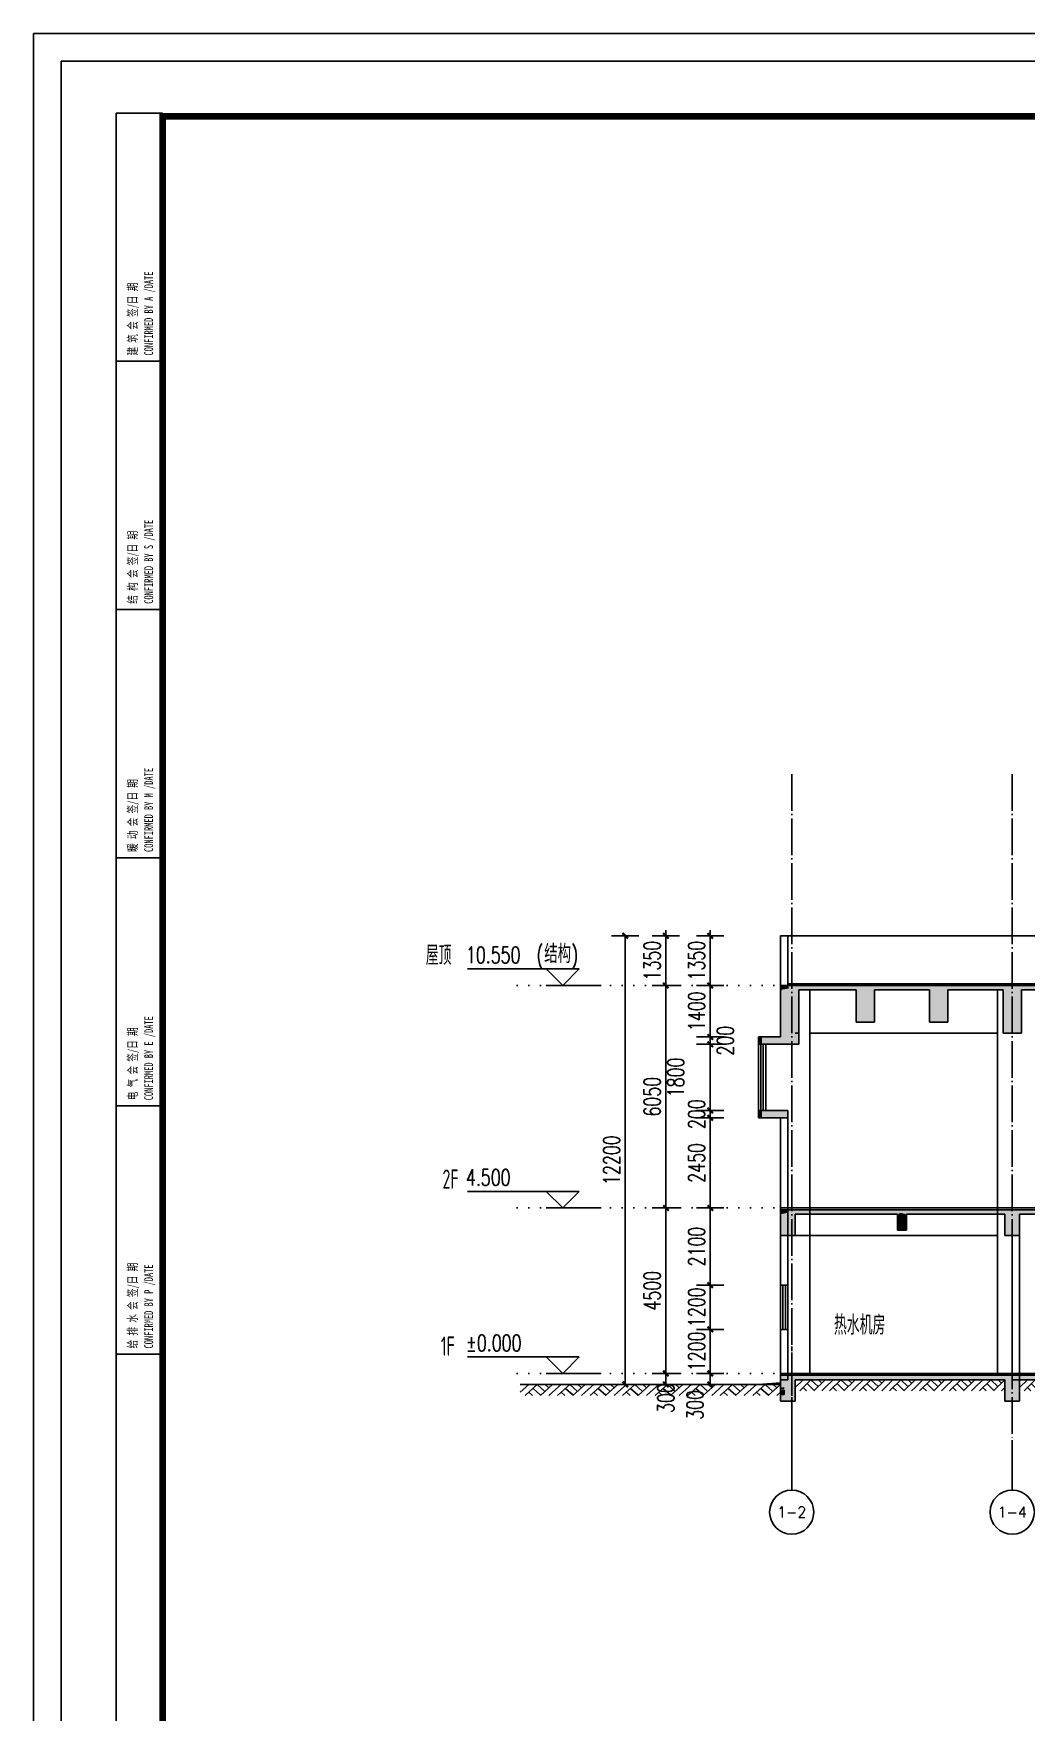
# Model space of a CAD drawing. Header units: millimetres. Extents: x -1048436 to -185795, y -983427 to 400387.
# Drawn here: x -773313 to -746307, y -938478 to -892827 of the extents above; entities that cross this region are included whole.
import ezdxf
from ezdxf.enums import TextEntityAlignment as Align

# ---------------------------------------------------------------- set-up
doc = ezdxf.new("R2010")
doc.units = ezdxf.units.MM
doc.header["$LTSCALE"] = 500
doc.linetypes.add('1#游泳馆轴网$0$DOTE', pattern=[2.42, 2, -0.2, 0.02, -0.2])
doc.linetypes.add('DOT', pattern=[6.35, 0, -6.35])
for name, color, linetype in [('1#游泳馆轴网$0$建-轴线', 1, '1#游泳馆轴网$0$DOTE'), ('2017_11-sheet-L2$0$C-SHET-TTLB', 11, 'Continuous'), ('AXIS', 3, 'Continuous'), ('AXIS_TEXT', 7, 'Continuous'), ('C-SHET-TTLB', 11, 'Continuous'), ('DIM_ELEV', 3, 'Continuous'), ('PUB_DIM', 3, 'Continuous'), ('PUB_TEXT', 7, 'Continuous'), ('WINDOW', 4, 'Continuous'), ('建-填充', 9, 'Continuous'), ('建-墙', 254, 'Continuous'), ('建-墙-完成面', 95, 'Continuous'), ('建-文字', 4, 'Continuous'), ('建-看线', 8, 'Continuous'), ('楼层虚线', 1, 'Continuous')]:
    doc.layers.add(name, color=color, linetype=linetype)
doc.styles.add('2017_11-sheet-L2$0$SHEET-ECADI', font='simhei.ttf', dxfattribs={"width": 0.7})
doc.styles.add('_TCH_AXIS', font='COMPLEX', dxfattribs={"bigfont": 'GBCBIG'})
doc.styles.add('_TCH_DIM', font='SIMPLEX', dxfattribs={"bigfont": 'GBCBIG'})
doc.styles.add('_TCH_DIM_T3', font='SIMPLEX', dxfattribs={"width": 0.705882, "bigfont": 'GBCBIG'})
doc.styles.add('ECADI', font='hzs.shx', dxfattribs={"width": 0.7, "bigfont": 'hztxt.shx'})
doc.styles.add('XD2008', font='xd-hzs.shx', dxfattribs={"width": 0.7, "bigfont": 'xd-hztxt.shx'})
doc.dimstyles.new('_TCH_ARCH&&150', dxfattribs={"dimtxt": 446.25, "dimasz": 150, "dimexe": 375, "dimexo": 450, "dimgap": 150, "dimtad": 1, "dimdec": 0, "dimzin": 0, "dimdsep": 46, "dimtxsty": '_TCH_DIM_T3', "dimblk": 'ARCHTICK', "dimcen": 0.09, "dimclrt": 7, "dimazin": 2, "dimtfac": 1, "dimtdec": 0, "dimtix": 1, "dimtmove": 2, "dimatfit": 3, "dimldrblk": 'ARCHTICK', "dimfxl": 1, "dimtolj": 1, "dimtzin": 0, "dimarcsym": 0})

# ---------------------------------------------------------------- blocks, each defined once
blk = doc.blocks.new('2017_11-sheet-L2$0$2014SHEET-L')
at = {"layer": '2017_11-sheet-L2$0$C-SHET-TTLB'}
for p, q in [((0, -45), (-9, -45)), ((0, -90), (-9, -90)), ((0, -135), (-9, -135)), ((0, -180), (-9, -180)), ((0, -225), (-9, -225))]:
    blk.add_line(p, q, dxfattribs=at)
at = {"layer": '2017_11-sheet-L2$0$C-SHET-TTLB', "style": '2017_11-sheet-L2$0$SHEET-ECADI', "width": 0.7}
for s, p in [('CONFIRMED BY A /DATE', (-2.33, -43.96)), ('建 筑 会 签/日 期', (-5.24, -43.96)), ('CONFIRMED BY S /DATE', (-2.33, -88.96)), ('结 构 会 签/日 期', (-5.24, -88.96)), ('暖 动 会 签/日 期', (-5.24, -133.96)), ('CONFIRMED BY M /DATE', (-2.33, -133.96)), ('CONFIRMED BY E /DATE', (-2.33, -178.96)), ('电 气 会 签/日 期', (-5.24, -178.96)), ('给 排 水 会 签/日 期', (-5.24, -223.96)), ('CONFIRMED BY P /DATE', (-2.33, -223.96))]:
    blk.add_text(s, height=1.6, rotation=90, dxfattribs=at).set_placement(p)
blk = doc.blocks.new('2017_11-sheet-L2', base_point=(18.4, 410))
at = {"layer": '2017_11-sheet-L2$0$C-SHET-TTLB'}
blk.add_blockref('2017_11-sheet-L2$0$2014SHEET-L', (19, 410.6), dxfattribs=at)
blk = doc.blocks.new('集团图框A1')
at = {"layer": 'C-SHET-TTLB'}
for q in [(259.85, -685.13), (268.25, -109.93)]:
    blk.add_line((259.85, -109.93), q, dxfattribs=at)
for points in [[(1095.85, -95.53), (1095.85, -699.53), (244.85, -699.53), (244.85, -95.53)], [(1090.85, -100.53), (1090.85, -694.53), (249.85, -694.53), (249.85, -100.53)]]:
    blk.add_lwpolyline(points, close=True, dxfattribs=at)
at = {"layer": 'C-SHET-TTLB', "const_width": 1.2}
blk.add_lwpolyline([(268.25, -110.53), (1080.85, -110.53), (1080.85, -684.53), (268.25, -684.53)], close=True, dxfattribs=at)
at = {"layer": 'C-SHET-TTLB'}
blk.add_blockref('2017_11-sheet-L2', (268.25, -110.53), dxfattribs=at)
at = {"color": 2, "style": 'ECADI', "width": 0.7}
for tag, p in [('序号1', (1009.72, -381.88)), ('记要1', (1037.92, -381.9)), ('日期1', (1073.26, -381.71)), ('序号2', (1009.72, -387.77)), ('记要2', (1037.92, -387.79)), ('日期2', (1073.26, -387.6)), ('序号3', (1009.72, -393.63)), ('记要3', (1037.92, -393.65)), ('日期3', (1073.26, -393.46)), ('序号4', (1009.72, -399.51)), ('记要4', (1037.92, -399.53)), ('日期4', (1073.26, -399.35)), ('合作设计单位', (1042.53, -542.75)), ('审定人', (1041.84, -561.74)), ('审核人', (1041.84, -571.23)), ('设计总负责人', (1041.84, -580.99)), ('专业负责人', (1041.84, -591.72)), ('校对人', (1041.84, -601.96)), ('设计人', (1041.84, -611.83)), ('建设单位上', (1044.38, -619.93)), ('建设单位中', (1044.38, -623.89)), ('建设单位下', (1044.38, -627.74)), ('项目名称上', (1044.35, -632.3)), ('项目名称中', (1044.35, -636.38)), ('项目名称下', (1044.35, -640.33)), ('子项', (1043.59, -646.93)), ('图名上', (1044.47, -653.59)), ('图名中', (1044.47, -657.5)), ('图名下', (1044.47, -661.62)), ('工程编号', (1027.1, -667.58)), ('阶段', (1063.92, -667.61)), ('比例', (1025.96, -674.19)), ('专业', (1063.72, -673.97)), ('日期', (1026.1, -680.73)), ('图别、图号', (1066.05, -680.84))]:
    blk.add_attdef(tag, text='', height=3.5, dxfattribs=at).set_placement(p, align=Align.MIDDLE)
blk = doc.blocks.new('A1')
blk.add_blockref('集团图框A1', (-609654.51, -640037.88))
blk = doc.blocks.new('_ArchTick')
at = {"color": 0, "linetype": 'ByBlock', "const_width": 0.4}
blk.add_lwpolyline([(-0.5, -0.5), (0.5, 0.5)], dxfattribs=at)
blk = doc.blocks.new('*D312')
at = {"layer": 'Defpoints', "color": 0, "transparency": 16777216}
for p in [(-754907, -929261), (-754088, -929261), (-754088, -929561)]:
    blk.add_point(p, dxfattribs=at)
at = {"layer": 'PUB_DIM', "color": 0, "lineweight": -2, "transparency": 16777216}
for p, q in [((-754538, -929261), (-755282, -929261)), ((-754907, -929561), (-754907, -929261)), ((-754538, -929561), (-755282, -929561))]:
    blk.add_line(p, q, dxfattribs=at)
at = {"layer": 'PUB_DIM', "color": 0, "lineweight": -2, "transparency": 16777216, "xscale": 150, "yscale": 150, "zscale": 150}
for p, rotation in [((-754907, -929261), 90), ((-754907, -929561), 270)]:
    blk.add_blockref('_ArchTick', p, dxfattribs=dict(at, rotation=rotation))
at = {"layer": 'PUB_DIM', "color": 7, "transparency": 16777216, "insert": (-755320, -930116), "char_height": 446.2, "attachment_point": 5, "rotation": 90, "style": '_TCH_DIM_T3'}
blk.add_mtext('\\A1;300', dxfattribs=at)
blk = doc.blocks.new('*D313')
at = {"layer": 'Defpoints', "color": 0, "transparency": 16777216}
for p in [(-754907, -928061), (-754088, -928061), (-754088, -929261)]:
    blk.add_point(p, dxfattribs=at)
at = {"layer": 'PUB_DIM', "color": 0, "lineweight": -2, "transparency": 16777216}
for p, q in [((-754538, -928061), (-755282, -928061)), ((-754907, -928061), (-754907, -927911)), ((-754907, -929261), (-754907, -928061)), ((-754538, -929261), (-755282, -929261)), ((-754907, -929261), (-754907, -929411))]:
    blk.add_line(p, q, dxfattribs=at)
at = {"layer": 'PUB_DIM', "color": 0, "lineweight": -2, "transparency": 16777216, "xscale": 150, "yscale": 150, "zscale": 150}
for p, rotation in [((-754907, -928061), 270), ((-754907, -929261), 90)]:
    blk.add_blockref('_ArchTick', p, dxfattribs=dict(at, rotation=rotation))
at = {"layer": 'PUB_DIM', "color": 7, "transparency": 16777216, "insert": (-755280, -928661), "char_height": 446.2, "attachment_point": 5, "rotation": 90, "style": '_TCH_DIM_T3'}
blk.add_mtext('\\A1;1200', dxfattribs=at)
blk = doc.blocks.new('*D314')
at = {"layer": 'Defpoints', "color": 0, "transparency": 16777216}
for p in [(-754907, -926861), (-754088, -926861), (-754088, -928061)]:
    blk.add_point(p, dxfattribs=at)
at = {"layer": 'PUB_DIM', "color": 0, "lineweight": -2, "transparency": 16777216}
for p, q in [((-754907, -926861), (-754907, -926711)), ((-754538, -926861), (-755282, -926861)), ((-754907, -928061), (-754907, -926861)), ((-754538, -928061), (-755282, -928061)), ((-754907, -928061), (-754907, -928211))]:
    blk.add_line(p, q, dxfattribs=at)
at = {"layer": 'PUB_DIM', "color": 0, "lineweight": -2, "transparency": 16777216, "xscale": 150, "yscale": 150, "zscale": 150}
for p, rotation in [((-754907, -926861), 270), ((-754907, -928061), 90)]:
    blk.add_blockref('_ArchTick', p, dxfattribs=dict(at, rotation=rotation))
at = {"layer": 'PUB_DIM', "color": 7, "transparency": 16777216, "insert": (-755280, -927461), "char_height": 446.2, "attachment_point": 5, "rotation": 90, "style": '_TCH_DIM_T3'}
blk.add_mtext('\\A1;1200', dxfattribs=at)
blk = doc.blocks.new('*D315')
at = {"layer": 'Defpoints', "color": 0, "transparency": 16777216}
for p in [(-754907, -924761), (-754088, -924761), (-754088, -926861)]:
    blk.add_point(p, dxfattribs=at)
at = {"layer": 'PUB_DIM', "color": 0, "lineweight": -2, "transparency": 16777216}
for p, q in [((-754538, -924761), (-755282, -924761)), ((-754907, -926861), (-754907, -924761)), ((-754538, -926861), (-755282, -926861))]:
    blk.add_line(p, q, dxfattribs=at)
at = {"layer": 'PUB_DIM', "color": 0, "lineweight": -2, "transparency": 16777216, "xscale": 150, "yscale": 150, "zscale": 150}
for p, rotation in [((-754907, -924761), 90), ((-754907, -926861), 270)]:
    blk.add_blockref('_ArchTick', p, dxfattribs=dict(at, rotation=rotation))
at = {"layer": 'PUB_DIM', "color": 7, "transparency": 16777216, "insert": (-755280, -925811), "char_height": 446.2, "attachment_point": 5, "rotation": 90, "style": '_TCH_DIM_T3'}
blk.add_mtext('\\A1;2100', dxfattribs=at)
blk = doc.blocks.new('*D316')
at = {"layer": 'Defpoints', "color": 0, "transparency": 16777216}
for p in [(-754907, -922311), (-754088, -922311), (-754088, -924761)]:
    blk.add_point(p, dxfattribs=at)
at = {"layer": 'PUB_DIM', "color": 0, "lineweight": -2, "transparency": 16777216}
for p, q in [((-754538, -922311), (-755282, -922311)), ((-754907, -924761), (-754907, -922311)), ((-754538, -924761), (-755282, -924761))]:
    blk.add_line(p, q, dxfattribs=at)
at = {"layer": 'PUB_DIM', "color": 0, "lineweight": -2, "transparency": 16777216, "xscale": 150, "yscale": 150, "zscale": 150}
for p, rotation in [((-754907, -922311), 90), ((-754907, -924761), 270)]:
    blk.add_blockref('_ArchTick', p, dxfattribs=dict(at, rotation=rotation))
at = {"layer": 'PUB_DIM', "color": 7, "transparency": 16777216, "insert": (-755280, -923536), "char_height": 446.2, "attachment_point": 5, "rotation": 90, "style": '_TCH_DIM_T3'}
blk.add_mtext('\\A1;2450', dxfattribs=at)
blk = doc.blocks.new('*D317')
at = {"layer": 'Defpoints', "color": 0, "transparency": 16777216}
for p in [(-754907, -922111), (-754088, -922111), (-754088, -922311)]:
    blk.add_point(p, dxfattribs=at)
at = {"layer": 'PUB_DIM', "color": 0, "lineweight": -2, "transparency": 16777216}
for p, q in [((-754538, -922111), (-755282, -922111)), ((-754907, -922111), (-754907, -921961)), ((-754907, -922311), (-754907, -922111)), ((-754538, -922311), (-755282, -922311)), ((-754907, -922311), (-754907, -922461))]:
    blk.add_line(p, q, dxfattribs=at)
at = {"layer": 'PUB_DIM', "color": 0, "lineweight": -2, "transparency": 16777216, "xscale": 150, "yscale": 150, "zscale": 150}
for p, rotation in [((-754907, -922111), 270), ((-754907, -922311), 90)]:
    blk.add_blockref('_ArchTick', p, dxfattribs=dict(at, rotation=rotation))
at = {"layer": 'PUB_DIM', "color": 7, "transparency": 16777216, "insert": (-755280, -922211), "char_height": 446.2, "attachment_point": 5, "rotation": 90, "style": '_TCH_DIM_T3'}
blk.add_mtext('\\A1;200', dxfattribs=at)
blk = doc.blocks.new('*D318')
at = {"layer": 'Defpoints', "color": 0, "transparency": 16777216}
for p in [(-754907, -920311), (-754088, -920311), (-754088, -922111)]:
    blk.add_point(p, dxfattribs=at)
at = {"layer": 'PUB_DIM', "color": 0, "lineweight": -2, "transparency": 16777216}
for p, q in [((-754538, -920311), (-755282, -920311)), ((-754907, -922111), (-754907, -920311)), ((-754538, -922111), (-755282, -922111))]:
    blk.add_line(p, q, dxfattribs=at)
at = {"layer": 'PUB_DIM', "color": 0, "lineweight": -2, "transparency": 16777216, "xscale": 150, "yscale": 150, "zscale": 150}
for p, rotation in [((-754907, -920311), 90), ((-754907, -922111), 270)]:
    blk.add_blockref('_ArchTick', p, dxfattribs=dict(at, rotation=rotation))
at = {"layer": 'PUB_DIM', "color": 7, "transparency": 16777216, "insert": (-755845, -921211), "char_height": 446.2, "attachment_point": 5, "rotation": 90, "style": '_TCH_DIM_T3'}
blk.add_mtext('\\A1;1800', dxfattribs=at)
blk = doc.blocks.new('*D319')
at = {"layer": 'Defpoints', "color": 0, "transparency": 16777216}
for p in [(-754907, -920111), (-754088, -920111), (-754088, -920311)]:
    blk.add_point(p, dxfattribs=at)
at = {"layer": 'PUB_DIM', "color": 0, "lineweight": -2, "transparency": 16777216}
for p, q in [((-754538, -920111), (-755282, -920111)), ((-754538, -920311), (-755282, -920311)), ((-754907, -920111), (-754907, -919961)), ((-754907, -920311), (-754907, -920111)), ((-754907, -920311), (-754907, -920461))]:
    blk.add_line(p, q, dxfattribs=at)
at = {"layer": 'PUB_DIM', "color": 0, "lineweight": -2, "transparency": 16777216, "xscale": 150, "yscale": 150, "zscale": 150}
for p, rotation in [((-754907, -920111), 270), ((-754907, -920311), 90)]:
    blk.add_blockref('_ArchTick', p, dxfattribs=dict(at, rotation=rotation))
at = {"layer": 'PUB_DIM', "color": 7, "transparency": 16777216, "insert": (-754495, -920211), "char_height": 446.2, "attachment_point": 5, "rotation": 90, "style": '_TCH_DIM_T3'}
blk.add_mtext('\\A1;200', dxfattribs=at)
blk = doc.blocks.new('*D320')
at = {"layer": 'Defpoints', "color": 0, "transparency": 16777216}
for p in [(-754907, -918711), (-754088, -918711), (-754088, -920111)]:
    blk.add_point(p, dxfattribs=at)
at = {"layer": 'PUB_DIM', "color": 0, "lineweight": -2, "transparency": 16777216}
for p, q in [((-754538, -918711), (-755282, -918711)), ((-754907, -920111), (-754907, -918711)), ((-754538, -920111), (-755282, -920111))]:
    blk.add_line(p, q, dxfattribs=at)
at = {"layer": 'PUB_DIM', "color": 0, "lineweight": -2, "transparency": 16777216, "xscale": 150, "yscale": 150, "zscale": 150}
for p, rotation in [((-754907, -918711), 90), ((-754907, -920111), 270)]:
    blk.add_blockref('_ArchTick', p, dxfattribs=dict(at, rotation=rotation))
at = {"layer": 'PUB_DIM', "color": 7, "transparency": 16777216, "insert": (-755280, -919411), "char_height": 446.2, "attachment_point": 5, "rotation": 90, "style": '_TCH_DIM_T3'}
blk.add_mtext('\\A1;1400', dxfattribs=at)
blk = doc.blocks.new('*D321')
at = {"layer": 'Defpoints', "color": 0, "transparency": 16777216}
for p in [(-754907, -917361), (-754088, -917361), (-754088, -918711)]:
    blk.add_point(p, dxfattribs=at)
at = {"layer": 'PUB_DIM', "color": 0, "lineweight": -2, "transparency": 16777216}
for p, q in [((-754538, -917361), (-755282, -917361)), ((-754907, -917361), (-754907, -917211)), ((-754907, -918711), (-754907, -917361)), ((-754538, -918711), (-755282, -918711)), ((-754907, -918711), (-754907, -918861))]:
    blk.add_line(p, q, dxfattribs=at)
at = {"layer": 'PUB_DIM', "color": 0, "lineweight": -2, "transparency": 16777216, "xscale": 150, "yscale": 150, "zscale": 150}
for p, rotation in [((-754907, -917361), 270), ((-754907, -918711), 90)]:
    blk.add_blockref('_ArchTick', p, dxfattribs=dict(at, rotation=rotation))
at = {"layer": 'PUB_DIM', "color": 7, "transparency": 16777216, "insert": (-755280, -918036), "char_height": 446.2, "attachment_point": 5, "rotation": 90, "style": '_TCH_DIM_T3'}
blk.add_mtext('\\A1;1350', dxfattribs=at)
blk = doc.blocks.new('*D322')
at = {"layer": 'Defpoints', "color": 0, "transparency": 16777216}
for p in [(-757218, -917361), (-756399, -917361), (-756399, -929561)]:
    blk.add_point(p, dxfattribs=at)
at = {"layer": 'PUB_DIM', "color": 0, "lineweight": -2, "transparency": 16777216}
for p, q in [((-756849, -917361), (-757593, -917361)), ((-757218, -929561), (-757218, -917361)), ((-756849, -929561), (-757593, -929561))]:
    blk.add_line(p, q, dxfattribs=at)
at = {"layer": 'PUB_DIM', "color": 0, "lineweight": -2, "transparency": 16777216, "xscale": 150, "yscale": 150, "zscale": 150}
for p, rotation in [((-757218, -917361), 90), ((-757218, -929561), 270)]:
    blk.add_blockref('_ArchTick', p, dxfattribs=dict(at, rotation=rotation))
at = {"layer": 'PUB_DIM', "color": 7, "transparency": 16777216, "insert": (-757591, -923461), "char_height": 446.2, "attachment_point": 5, "rotation": 90, "style": '_TCH_DIM_T3'}
blk.add_mtext('\\A1;12200', dxfattribs=at)
blk = doc.blocks.new('*D2864')
at = {"layer": 'Defpoints', "color": 0, "transparency": 16777216}
for p in [(-756113, -929261), (-755294, -929261), (-755294, -929561)]:
    blk.add_point(p, dxfattribs=at)
at = {"layer": 'PUB_DIM', "color": 0, "lineweight": -2, "transparency": 16777216}
for p, q in [((-755744, -929261), (-756488, -929261)), ((-756113, -929561), (-756113, -929261)), ((-755744, -929561), (-756488, -929561))]:
    blk.add_line(p, q, dxfattribs=at)
at = {"layer": 'PUB_DIM', "color": 0, "lineweight": -2, "transparency": 16777216, "xscale": 150, "yscale": 150, "zscale": 150}
for p, rotation in [((-756113, -929261), 90), ((-756113, -929561), 270)]:
    blk.add_blockref('_ArchTick', p, dxfattribs=dict(at, rotation=rotation))
at = {"layer": 'PUB_DIM', "color": 7, "transparency": 16777216, "insert": (-756115, -929931), "char_height": 446.2, "attachment_point": 5, "rotation": 90, "style": '_TCH_DIM_T3'}
blk.add_mtext('\\A1;300', dxfattribs=at)
blk = doc.blocks.new('*D2865')
at = {"layer": 'Defpoints', "color": 0, "transparency": 16777216}
for p in [(-756113, -924761), (-755294, -924761), (-755294, -929261)]:
    blk.add_point(p, dxfattribs=at)
at = {"layer": 'PUB_DIM', "color": 0, "lineweight": -2, "transparency": 16777216}
for p, q in [((-755744, -924761), (-756488, -924761)), ((-756113, -929261), (-756113, -924761)), ((-755744, -929261), (-756488, -929261))]:
    blk.add_line(p, q, dxfattribs=at)
at = {"layer": 'PUB_DIM', "color": 0, "lineweight": -2, "transparency": 16777216, "xscale": 150, "yscale": 150, "zscale": 150}
for p, rotation in [((-756113, -924761), 90), ((-756113, -929261), 270)]:
    blk.add_blockref('_ArchTick', p, dxfattribs=dict(at, rotation=rotation))
at = {"layer": 'PUB_DIM', "color": 7, "transparency": 16777216, "insert": (-756486, -927011), "char_height": 446.2, "attachment_point": 5, "rotation": 90, "style": '_TCH_DIM_T3'}
blk.add_mtext('\\A1;4500', dxfattribs=at)
blk = doc.blocks.new('*D2866')
at = {"layer": 'Defpoints', "color": 0, "transparency": 16777216}
for p in [(-756113, -918711), (-755294, -918711), (-755294, -924761)]:
    blk.add_point(p, dxfattribs=at)
at = {"layer": 'PUB_DIM', "color": 0, "lineweight": -2, "transparency": 16777216}
for p, q in [((-755744, -918711), (-756488, -918711)), ((-756113, -924761), (-756113, -918711)), ((-755744, -924761), (-756488, -924761))]:
    blk.add_line(p, q, dxfattribs=at)
at = {"layer": 'PUB_DIM', "color": 0, "lineweight": -2, "transparency": 16777216, "xscale": 150, "yscale": 150, "zscale": 150}
for p, rotation in [((-756113, -918711), 90), ((-756113, -924761), 270)]:
    blk.add_blockref('_ArchTick', p, dxfattribs=dict(at, rotation=rotation))
at = {"layer": 'PUB_DIM', "color": 7, "transparency": 16777216, "insert": (-756486, -921736), "char_height": 446.2, "attachment_point": 5, "rotation": 90, "style": '_TCH_DIM_T3'}
blk.add_mtext('\\A1;6050', dxfattribs=at)
blk = doc.blocks.new('*D2867')
at = {"layer": 'Defpoints', "color": 0, "transparency": 16777216}
for p in [(-756113, -917361), (-755294, -917361), (-755294, -918711)]:
    blk.add_point(p, dxfattribs=at)
at = {"layer": 'PUB_DIM', "color": 0, "lineweight": -2, "transparency": 16777216}
for p, q in [((-755744, -917361), (-756488, -917361)), ((-756113, -917361), (-756113, -917211)), ((-756113, -918711), (-756113, -917361)), ((-755744, -918711), (-756488, -918711)), ((-756113, -918711), (-756113, -918861))]:
    blk.add_line(p, q, dxfattribs=at)
at = {"layer": 'PUB_DIM', "color": 0, "lineweight": -2, "transparency": 16777216, "xscale": 150, "yscale": 150, "zscale": 150}
for p, rotation in [((-756113, -917361), 270), ((-756113, -918711), 90)]:
    blk.add_blockref('_ArchTick', p, dxfattribs=dict(at, rotation=rotation))
at = {"layer": 'PUB_DIM', "color": 7, "transparency": 16777216, "insert": (-756486, -918036), "char_height": 446.2, "attachment_point": 5, "rotation": 90, "style": '_TCH_DIM_T3'}
blk.add_mtext('\\A1;1350', dxfattribs=at)
blk = doc.blocks.new('$LinePat$素土夯实')
at = {"color": 0}
for p, q in [((0, -210), (210, 0)), ((120, -300), (420, 0)), ((420, 0), (608, -188)), ((495, -300), (795, 0)), ((615, 0), (705, -90)), ((210, -210), (300, -300)), ((315, -105), (502, -293)), ((705, -300), (795, -210))]:
    blk.add_line(p, q, dxfattribs=at)
blk = doc.blocks.new('$TCHSYS$WIN2D')
for p, q in [((-0.5, 0.5), (0.5, 0.5)), ((-0.5, 0.5), (-0.5, -0.5)), ((0.5, 0.5), (0.5, -0.5)), ((0.5, 0.167), (-0.5, 0.167)), ((0.5, -0.167), (-0.5, -0.167)), ((-0.5, -0.5), (0.5, -0.5))]:
    blk.add_line(p, q)

msp = doc.modelspace()

# ---------------------------------------------------------------- hatches: boundary and pattern name
at = {"layer": '建-填充'}
for points in [[(-752764, -918791.4), (-752797.4, -918711.4), (-752997.4, -918711.4), (-752997.4, -918831.4)], [(-752764, -918791.4), (-752997.4, -918831.4), (-752997.4, -920111), (-752497.4, -920311), (-752497.4, -918831.4)], [(-750692.1, -918791.4), (-750692.1, -918711.4), (-752797.4, -918711.4), (-752764, -918791.4), (-752497.4, -918831.4), (-750942.1, -918831.4)], [(-750692.1, -918791.4), (-750942.1, -918831.4), (-750942.1, -919711.4), (-750442.1, -919711.4), (-750442.1, -918831.4)], [(-748692.1, -918791.4), (-748692.1, -918711.4), (-750692.1, -918711.4), (-750692.1, -918791.4), (-750442.1, -918831.4), (-748942.1, -918831.4)], [(-748692.1, -918791.4), (-748942.1, -918831.4), (-748942.1, -919711.4), (-748442.1, -919711.4), (-748442.1, -918831.4)], [(-746692.1, -918791.4), (-746692.1, -918711.4), (-748692.1, -918711.4), (-748692.1, -918791.4), (-748442.1, -918831.4), (-746942.1, -918831.4)], [(-746692.1, -918791.4), (-746942.1, -918831.4), (-746942.1, -920011.4), (-746442.1, -920011.4), (-746442.1, -918831.4)], [(-744692.1, -918791.4), (-744692.1, -918711.4), (-746692.1, -918711.4), (-746692.1, -918791.4), (-746442.1, -918831.4), (-744942.1, -918831.4)], [(-753497.4, -920311), (-753497.4, -920111), (-753597.4, -920111), (-753597.4, -920311)], [(-752497.4, -920311), (-752997.4, -920111), (-753497.4, -920111), (-753497.4, -920311)], [(-753497.4, -922311), (-753497.4, -922111), (-753597.4, -922111), (-753597.4, -922311)], [(-752797.4, -922111), (-753497.4, -922111), (-753497.4, -922311), (-752797.4, -922311)], [(-752797.4, -924891.4), (-752797.4, -924811.4), (-752997.4, -924811.4), (-752997.4, -924931.4)], [(-749733.8, -924891.4), (-749817.1, -924811.4), (-752797.4, -924811.4), (-752797.4, -924891.4), (-752597.4, -924931.4), (-749817.1, -924931.4)], [(-746692.1, -924891.4), (-746692.1, -924811.4), (-749817.1, -924811.4), (-749733.8, -924891.4), (-749567.1, -924931.4), (-746892.1, -924931.4)], [(-743733.8, -924891.4), (-743817.1, -924811.4), (-746692.1, -924811.4), (-746692.1, -924891.4), (-746492.1, -924931.4), (-743817.1, -924931.4)], [(-752797.4, -924891.4), (-752997.4, -924931.4), (-752997.4, -925511.4), (-752597.4, -925511.4), (-752597.4, -924931.4)], [(-749733.8, -924891.4), (-749817.1, -924931.4), (-749817.1, -925361.4), (-749567.1, -925361.4), (-749567.1, -924931.4)], [(-746692.1, -924891.4), (-746892.1, -924931.4), (-746892.1, -925511.4), (-746492.1, -925511.4), (-746492.1, -924931.4)], [(-752597.4, -929431.4), (-752997.4, -929311.4), (-752997.4, -930011.4), (-752597.4, -930011.4)], [(-746892.1, -929431.4), (-746492.1, -929311.4), (-752997.4, -929311.4), (-752597.4, -929431.4)], [(-746492.1, -929311.4), (-746892.1, -929431.4), (-746892.1, -930011.4), (-746492.1, -930011.4)], [(-740692.1, -929391.4), (-740692.1, -929311.4), (-746692.1, -929311.4), (-746692.1, -929431.4), (-740892.1, -929431.4)], [(-752897.4, -929711.4), (-752997.4, -929711.4), (-752997.4, -929831.4), (-752897.4, -929831.4)]]:
    msp.add_hatch(color=256, dxfattribs=at).paths.add_polyline_path(points)

# ---------------------------------------------------------------- linework, layer by layer
for p, q in [((-753597.4, -920311), (-753597.4, -920111)), ((-752997.4, -920311), (-753597.4, -920311)), ((-753597.4, -920311), (-753597.4, -922111)), ((-753597.4, -922311), (-752910.6, -922311)), ((-752997.4, -929561.4), (-760079, -929561.4)), ((-752997.4, -929511.4), (-753597.4, -929561.4)), ((-752997.4, -929561.4), (-752997.4, -929511.4))]:
    msp.add_line(p, q)
at = {"layer": '1#游泳馆轴网$0$建-轴线'}
for p, q in [((-752692.1, -912961.4), (-752692.1, -931075.7)), ((-746692.1, -912961.4), (-746692.1, -931075.7))]:
    msp.add_line(p, q, dxfattribs=at)
msp.add_lwpolyline([(-752692.1, -931075.7), (-752692.1, -928525.2)], dxfattribs=at)
at = {"layer": 'AXIS'}
for p, q in [((-752692.1, -931075.7), (-752692.1, -932430.5)), ((-746692.1, -931075.7), (-746692.1, -932430.5))]:
    msp.add_line(p, q, dxfattribs=at)
for centre in [(-752692.1, -933030.5), (-746692.1, -933030.5)]:
    msp.add_circle(centre, 600, dxfattribs=at)
at = {"layer": 'DIM_ELEV'}
for p, q in [((-758470, -918261.4), (-761507.5, -918261.4)), ((-758920, -918711.4), (-759370, -918261.4)), ((-758920, -918711.4), (-758470, -918261.4)), ((-757870, -918711.4), (-759370, -918711.4)), ((-758470, -924311.4), (-761507.5, -924311.4)), ((-758920, -924761.4), (-759370, -924311.4)), ((-758920, -924761.4), (-758470, -924311.4)), ((-757870, -924761.4), (-759370, -924761.4)), ((-758470, -928811.4), (-761507.5, -928811.4)), ((-758920, -929261.4), (-759370, -928811.4)), ((-758920, -929261.4), (-758470, -928811.4)), ((-757870, -929261.4), (-759370, -929261.4))]:
    msp.add_line(p, q, dxfattribs=at)
at = {"layer": '建-墙'}
for p, q in [((-752997.4, -917361.4), (-752997.4, -918711.4)), ((-752797.4, -917361.4), (-752997.4, -917361.4)), ((-752797.4, -917361.4), (-752797.4, -918711.4)), ((-752797.4, -918711.4), (-752997.4, -918711.4)), ((-752997.4, -918831.4), (-752997.4, -918711.4)), ((-752997.4, -918831.4), (-752997.4, -920111)), ((-752997.4, -918831.4), (-752997.4, -918831.4)), ((-750692.1, -918711.4), (-752797.4, -918711.4)), ((-752497.4, -918831.4), (-752497.4, -920311)), ((-750942.1, -918831.4), (-752497.4, -918831.4)), ((-750942.1, -918831.4), (-750942.1, -919711.4)), ((-748692.1, -918711.4), (-750692.1, -918711.4)), ((-750442.1, -918831.4), (-750442.1, -919711.4)), ((-748942.1, -918831.4), (-750442.1, -918831.4)), ((-748942.1, -918831.4), (-748942.1, -919711.4)), ((-746692.1, -918711.4), (-748692.1, -918711.4)), ((-746942.1, -918831.4), (-748442.1, -918831.4)), ((-748442.1, -918831.4), (-748442.1, -919711.4)), ((-746942.1, -918831.4), (-746942.1, -920011.4)), ((-744692.1, -918711.4), (-746692.1, -918711.4)), ((-746442.1, -918831.4), (-746442.1, -920011.4)), ((-744942.1, -918831.4), (-746442.1, -918831.4)), ((-750442.1, -919711.4), (-750942.1, -919711.4)), ((-748442.1, -919711.4), (-748942.1, -919711.4)), ((-753497.4, -920111), (-753597.4, -920111)), ((-753597.4, -920311), (-753597.4, -920111)), ((-753597.4, -920311), (-753397.4, -920311)), ((-753497.4, -920311), (-753597.4, -920311)), ((-752997.4, -920111), (-753497.4, -920111)), ((-752497.4, -920311), (-753497.4, -920311)), ((-746442.1, -920011.4), (-746942.1, -920011.4)), ((-753597.4, -922111), (-753397.4, -922111)), ((-753497.4, -922111), (-753597.4, -922111)), ((-753597.4, -922311), (-753597.4, -922111)), ((-752797.4, -922111), (-753497.4, -922111)), ((-752797.4, -922311), (-752797.4, -922111)), ((-753497.4, -922311), (-753597.4, -922311)), ((-752797.4, -922311), (-753497.4, -922311)), ((-752997.4, -922311), (-752997.4, -926861.4)), ((-752797.4, -926861.4), (-752797.4, -922311)), ((-752797.4, -924811.4), (-752997.4, -924811.4)), ((-752997.4, -924931.4), (-752997.4, -924811.4)), ((-749817.1, -924811.4), (-752797.4, -924811.4)), ((-746692.1, -924811.4), (-749817.1, -924811.4)), ((-743817.1, -924811.4), (-746692.1, -924811.4)), ((-752997.4, -924931.4), (-752997.4, -925511.4)), ((-752997.4, -924931.4), (-752997.4, -924931.4)), ((-752597.4, -924931.4), (-752597.4, -925511.4)), ((-749817.1, -924931.4), (-752597.4, -924931.4)), ((-749817.1, -924931.4), (-749817.1, -925361.4)), ((-746892.1, -924931.4), (-749567.1, -924931.4)), ((-749567.1, -924931.4), (-749567.1, -925361.4)), ((-746892.1, -924931.4), (-746892.1, -925511.4)), ((-746492.1, -924931.4), (-746492.1, -925511.4)), ((-743817.1, -924931.4), (-746492.1, -924931.4)), ((-752597.4, -925511.4), (-752997.4, -925511.4)), ((-749567.1, -925361.4), (-749817.1, -925361.4)), ((-746492.1, -925511.4), (-746892.1, -925511.4)), ((-746692.1, -925511.4), (-746692.1, -929311.4)), ((-746492.1, -925511.4), (-746692.1, -925511.4)), ((-746492.1, -925511.4), (-746492.1, -929311.4)), ((-752997.4, -926861.4), (-752797.4, -926861.4)), ((-752797.4, -928061.4), (-752997.4, -928061.4)), ((-752997.4, -928061.4), (-752997.4, -929431.4)), ((-752797.4, -929431.4), (-752797.4, -928061.4)), ((-752997.4, -929311.4), (-752997.4, -930011.4)), ((-746492.1, -929311.4), (-752997.4, -929311.4)), ((-752997.4, -929431.4), (-752797.4, -929431.4)), ((-752597.4, -929431.4), (-752597.4, -930011.4)), ((-746892.1, -929431.4), (-752597.4, -929431.4)), ((-746892.1, -929431.4), (-746892.1, -930011.4)), ((-740692.1, -929311.4), (-746692.1, -929311.4)), ((-746692.1, -929431.4), (-746692.1, -929311.4)), ((-740892.1, -929431.4), (-746692.1, -929431.4)), ((-746492.1, -929311.4), (-746492.1, -930011.4)), ((-752897.4, -929711.4), (-752997.4, -929711.4)), ((-752997.4, -929831.4), (-752997.4, -929711.4)), ((-752897.4, -929831.4), (-752997.4, -929831.4)), ((-752897.4, -929831.4), (-752897.4, -929711.4)), ((-752597.4, -930011.4), (-752997.4, -930011.4)), ((-746492.1, -930011.4), (-746892.1, -930011.4))]:
    msp.add_line(p, q, dxfattribs=at)
at = {"layer": '建-墙-完成面'}
for p, q in [((-752983.6, -918845.3), (-752984.7, -918830.4)), ((-750692.1, -918661.4), (-752797.4, -918661.4)), ((-748692.1, -918661.4), (-750692.1, -918661.4)), ((-746692.1, -918661.4), (-748692.1, -918661.4)), ((-744692.1, -918661.4), (-746692.1, -918661.4)), ((-752797.4, -924761.4), (-752997.4, -924761.4)), ((-749817.1, -924761.4), (-752797.4, -924761.4)), ((-746692.1, -924761.4), (-749817.1, -924761.4)), ((-743817.1, -924761.4), (-746692.1, -924761.4)), ((-746492.1, -929261.4), (-752997.4, -929261.4)), ((-740692.1, -929261.4), (-746492.1, -929261.4)), ((-752897.4, -929661.4), (-752997.4, -929661.4))]:
    msp.add_line(p, q, dxfattribs=at)
at = {"layer": '建-看线'}
for p, q in [((-752797.4, -917361.4), (-728992.1, -917361.4)), ((-752197.4, -924761.4), (-752197.4, -918831.4)), ((-747092.1, -924761.4), (-747092.1, -918831.4)), ((-752597.4, -920011.4), (-752497.4, -920011.4)), ((-752197.4, -920011.4), (-747092.1, -920011.4)), ((-746942.1, -920011.4), (-746892.1, -920011.4)), ((-746492.1, -920011.4), (-746442.1, -920011.4)), ((-752197.4, -929261.4), (-752197.4, -923331.4)), ((-747092.1, -929261.4), (-747092.1, -923331.4)), ((-752197.4, -929261.4), (-752197.4, -924931.4)), ((-747092.1, -929261.4), (-747092.1, -924931.4)), ((-752597.4, -925511.4), (-747092.1, -925511.4)), ((-746492.1, -925511.4), (-746492.1, -929261.4))]:
    msp.add_line(p, q, dxfattribs=at)
at = {"layer": '楼层虚线', "linetype": 'DOT', "ltscale": 0.1}
for p, q in [((-760161.8, -918711.4), (-725487.7, -918711.4)), ((-760161.8, -924761.4), (-725487.7, -924761.4)), ((-760161.8, -929261.4), (-670317, -929261.4)), ((-760161.8, -929261.4), (-670317, -929261.4))]:
    msp.add_line(p, q, dxfattribs=at)

# ---------------------------------------------------------------- block references
at = {"xscale": 150, "yscale": 150, "zscale": 150}
msp.add_blockref('A1', (90638136, 95127184.1), dxfattribs=at)
for p, xscale, rotation in [((-752597.4, -929431.4), 1.025200493027302, 359.9999999942503), ((-751782.3, -929431.4), 1.025200493027302, 359.9999999942503), ((-750967.3, -929431.4), 1.025200493027302, 359.9999999942503), ((-750152.3, -929431.4), 1.025200493027302, 359.9999999942503), ((-749337.2, -929431.4), 1.025200493027302, 359.9999999942503), ((-748522.2, -929431.4), 1.025200493027302, 359.9999999942503), ((-747707.2, -929431.4), 1.025200493027302, 359.9999999942503), ((-746492.1, -929431.4), 1.006289308175055, 359.9999999942494), ((-760079, -929561.4), 1.11345917128014, 359.9999999960835), ((-759193.8, -929561.4), 1.11345917128014, 359.9999999960835), ((-758308.6, -929561.4), 1.11345917128014, 359.9999999960835), ((-757423.4, -929561.4), 1.11345917128014, 359.9999999960835), ((-756538.2, -929561.4), 1.11345917128014, 359.9999999960835), ((-755653, -929561.4), 1.11345917128014, 359.9999999960835), ((-754767.8, -929561.4), 1.11345917128014, 359.9999999960835), ((-753882.6, -929561.4), 1.11345917128014, 359.9999999960835)]:
    msp.add_blockref('$LinePat$素土夯实', p, dxfattribs=dict(xscale=xscale, rotation=rotation))
at = {"layer": 'WINDOW', "yscale": -200}
for p, xscale, zscale, rotation in [((-753497.4, -921211), 1800.000000029104, 1800.000000029104, 270), ((-752897.4, -927461.4), 1200.000000052736, 1200.000000052736, 269.9999999999972)]:
    msp.add_blockref('$TCHSYS$WIN2D', p, dxfattribs=dict(at, xscale=xscale, zscale=zscale, rotation=rotation))

# ---------------------------------------------------------------- texts
at = {"layer": 'AXIS_TEXT', "style": '_TCH_AXIS'}
for s, height, p, p2 in [('1-2', 299.63, (-753084.5, -933180.3), (-752299.8, -933180.3)), ('1-4', 290.39, (-747086.2, -933175.7), (-746298, -933175.7))]:
    msp.add_text(s, height=height, dxfattribs=at).set_placement(p, p2, align=Align.FIT)
at = {"layer": 'PUB_TEXT'}
for s, height, style, width, p in [('(', 446.2, '_TCH_DIM', 0.705882, (-759632.5, -918103.9)), (')', 446.2, '_TCH_DIM', 0.705882, (-758685.3, -918103.9)), ('屋顶', 525, 'XD2008', 0.7, (-762645, -918152.4)), ('10.550', 446.25, '_TCH_DIM', 0.705882, (-761552.5, -918103.9)), ('2F', 525, 'XD2008', 0.7, (-762188.9, -924239.9)), ('4.500', 446.25, '_TCH_DIM', 0.705882, (-761552.5, -924153.9)), ('1F', 525, 'XD2008', 0.7, (-762235.2, -928779.6)), ('%%P0.000', 446.25, '_TCH_DIM', 0.705882, (-761552.5, -928653.9))]:
    msp.add_text(s, height=height, dxfattribs=dict(at, style=style, width=width)).set_placement(p)
at = {"layer": 'PUB_TEXT', "style": '_TCH_DIM'}
msp.add_text('结构', height=506.38, dxfattribs=at).set_placement((-759422.5, -918103.9))
at = {"layer": '建-文字', "style": 'XD2008', "width": 0.7}
msp.add_text('热水机房', height=525, dxfattribs=at).set_placement((-751541.2, -928207))

# ---------------------------------------------------------------- dimensions: what is measured, and where the dimension line sits
at = {"layer": 'PUB_DIM'}
for p1, p2, picture, middle in [((-756398.8, -929561.4), (-756398.8, -917361.4), '*D322', (-757591.1, -923461.4)), ((-755293.5, -918711.4), (-755293.5, -917361.4), '*D2867', (-756485.9, -918036.4)), ((-754087.9, -918711.4), (-754087.9, -917361.4), '*D321', (-755280.2, -918036.4)), ((-755293.5, -924761.4), (-755293.5, -918711.4), '*D2866', (-756485.9, -921736.4)), ((-754087.9, -920111), (-754087.9, -918711.4), '*D320', (-755280.2, -919411.2)), ((-754087.9, -922311), (-754087.9, -922111), '*D317', (-755280.2, -922211)), ((-754087.9, -924761.4), (-754087.9, -922311), '*D316', (-755280.2, -923536.2)), ((-755293.5, -929261.4), (-755293.5, -924761.4), '*D2865', (-756485.9, -927011.4)), ((-754087.9, -926861.4), (-754087.9, -924761.4), '*D315', (-755280.2, -925811.4)), ((-754087.9, -928061.4), (-754087.9, -926861.4), '*D314', (-755280.2, -927461.4)), ((-754087.9, -929261.4), (-754087.9, -928061.4), '*D313', (-755280.2, -928661.4))]:
    dim = msp.add_aligned_dim(p1=p1, p2=p2, distance=819.2, dimstyle='_TCH_ARCH&&150', dxfattribs=at)
    dim.commit()
    dim.dimension.update_dxf_attribs({"geometry": picture, "text_midpoint": middle})
for base, p1, p2, picture, middle in [((-754907.1, -920111), (-754087.9, -920311), (-754087.9, -920111), '*D319', (-754494.6, -920211)), ((-754907.1, -920311), (-754087.9, -922111), (-754087.9, -920311), '*D318', (-755844.6, -921211)), ((-756112.7, -929261.4), (-755293.5, -929561.4), (-755293.5, -929261.4), '*D2864', (-756114.7, -929931.4)), ((-754907.1, -929261.4), (-754087.9, -929561.4), (-754087.9, -929261.4), '*D312', (-755319.6, -930116.4))]:
    dim = msp.add_linear_dim(base=base, p1=p1, p2=p2, angle=90, dimstyle='_TCH_ARCH&&150', dxfattribs=at)
    dim.commit()
    dim.dimension.update_dxf_attribs({"geometry": picture, "text_midpoint": middle, "dimtype": 129})

doc.saveas('drawing.dxf')
